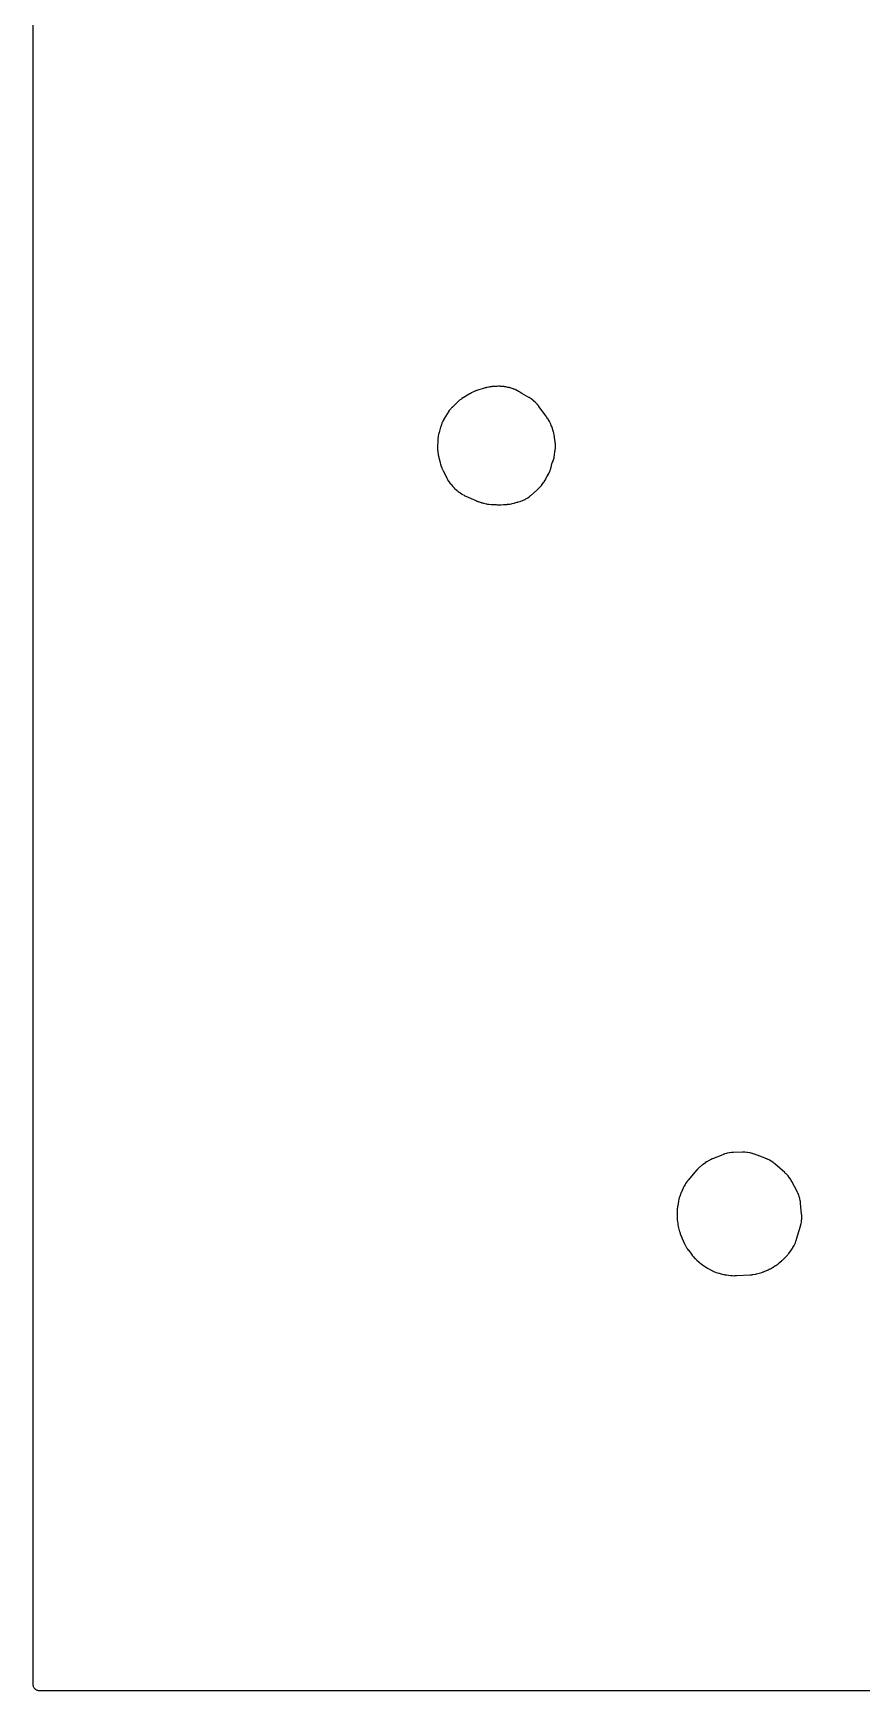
# Model space of a CAD drawing. Header units: millimetres. Extents: x 0 to 300, y 0 to 300.
# Drawn here: x -0.1 to 75, y -0.1 to 150 of the extents above; entities that cross this region are included whole.
import ezdxf

# ---------------------------------------------------------------- set-up
doc = ezdxf.new("R2010")
doc.units = ezdxf.units.MM
doc.layers.add('CUT', color=7, linetype='CONTINUOUS')

msp = doc.modelspace()

# ---------------------------------------------------------------- linework, layer by layer
at = {"layer": 'CUT'}
msp.add_lwpolyline([(298.5625, -0.0625), (1.4375, -0.0625), (0.5522, -0.0625), (0.4788, -0.0589), (0.4206, -0.0503), (0.3635, -0.036), (0.3082, -0.0162), (0.255, 0.009), (0.2046, 0.0392), (0.1573, 0.0743), (0.1137, 0.1137), (0.0743, 0.1573), (0.0392, 0.2046), (0.009, 0.255), (-0.0162, 0.3082), (-0.036, 0.3635), (-0.0503, 0.4206), (-0.0589, 0.4788), (-0.0625, 0.5522), (-0.0625, 1.4375), (-0.0625, 298.5625)], dxfattribs=at)
for points in [[(37.0549, 110.3718), (37.3809, 109.7336), (37.3867, 109.7227), (37.4246, 109.6521), (37.4305, 109.6413), (37.4542, 109.5993), (37.4667, 109.5781), (37.55, 109.4436), (37.5777, 109.4028), (37.6717, 109.2757), (37.6867, 109.2562), (37.717, 109.2186), (37.7248, 109.2091), (37.7763, 109.1477), (37.7844, 109.1383), (37.9323, 108.9693), (37.9416, 108.959), (38.0023, 108.8927), (38.0118, 108.8826), (38.0492, 108.8436), (38.0689, 108.8241), (38.1992, 108.7003), (38.2197, 108.6817), (38.2605, 108.6464), (38.2711, 108.6374), (38.3404, 108.5802), (38.3512, 108.5715), (38.4932, 108.4596), (38.5031, 108.452), (38.5678, 108.4031), (38.5778, 108.3957), (38.6173, 108.3672), (38.6378, 108.353), (38.7711, 108.2649), (38.8138, 108.2391), (38.954, 108.1623), (38.9761, 108.1508), (39.0197, 108.1292), (39.031, 108.1238), (39.1043, 108.0893), (39.1157, 108.0842), (40.0146, 107.6849), (40.0278, 107.6792), (40.0549, 107.6679), (40.0982, 107.6485), (40.1129, 107.6422), (40.2088, 107.6024), (40.2236, 107.5965), (40.2818, 107.5741), (40.312, 107.5634), (40.5094, 107.4994), (40.54, 107.4903), (40.6002, 107.4743), (40.6157, 107.4703), (40.7167, 107.4463), (40.7323, 107.4428), (40.9667, 107.3935), (40.9829, 107.3903), (41.088, 107.3712), (41.1042, 107.3685), (41.1676, 107.3588), (41.2002, 107.3547), (41.4127, 107.3339), (41.4454, 107.3316), (41.5095, 107.3288), (41.526, 107.3283), (41.6328, 107.3267), (41.6492, 107.3266), (41.8126, 107.3286), (41.8337, 107.3258), (41.8492, 107.324), (41.9503, 107.3135), (41.9658, 107.3121), (42.0267, 107.3073), (42.0579, 107.3057), (42.2583, 107.3006), (42.3208, 107.3023), (42.5205, 107.318), (42.5517, 107.3213), (42.6122, 107.3293), (42.6276, 107.3315), (42.6741, 107.3389), (42.6985, 107.3392), (42.7115, 107.3395), (42.7956, 107.3423), (42.8085, 107.3428), (42.859, 107.3456), (42.8848, 107.3476), (43.05, 107.3639), (43.1013, 107.3712), (43.2622, 107.4012), (43.3127, 107.4129), (43.4726, 107.4573), (43.4974, 107.4648), (43.5455, 107.4804), (43.5578, 107.4846), (43.6372, 107.5123), (43.6494, 107.5167), (43.6549, 107.5187), (43.669, 107.5213), (43.6824, 107.524), (43.7694, 107.5421), (43.7828, 107.5451), (43.8348, 107.5572), (43.8613, 107.564), (44.03, 107.6114), (44.0819, 107.6286), (44.2456, 107.6912), (44.2709, 107.7016), (44.2923, 107.7109), (44.3163, 107.722), (44.4709, 107.7976), (44.4944, 107.8098), (44.5102, 107.8184), (44.5324, 107.8311), (44.6731, 107.9158), (44.7158, 107.9441), (44.8488, 108.0405), (44.8692, 108.056), (44.9085, 108.0871), (44.9184, 108.0951), (44.9826, 108.1482), (44.9924, 108.1565), (45.5162, 108.6093), (45.518, 108.6108), (45.5694, 108.6553), (45.5814, 108.6659), (45.6583, 108.736), (45.6699, 108.7469), (45.715, 108.7902), (45.7374, 108.813), (45.8793, 108.9649), (45.9006, 108.9889), (45.9407, 109.0367), (45.9508, 109.0491), (46.0155, 109.1306), (46.0253, 109.1432), (46.0915, 109.2313), (46.0994, 109.242), (46.1498, 109.3122), (46.1574, 109.3231), (46.1868, 109.3659), (46.2013, 109.3882), (46.2912, 109.5329), (46.3173, 109.5792), (46.3941, 109.7314), (46.4055, 109.7554), (46.4093, 109.7637), (46.4544, 109.8321), (46.4614, 109.843), (46.5063, 109.9143), (46.5131, 109.9253), (46.5391, 109.9688), (46.5519, 109.9913), (46.6311, 110.1373), (46.6538, 110.1838), (46.7191, 110.3341), (46.7377, 110.3824), (46.7906, 110.5398), (46.7983, 110.5646), (46.8123, 110.6132), (46.8158, 110.6257), (46.8374, 110.7071), (46.8406, 110.7196), (46.9121, 111.0149), (46.9671, 111.1532), (46.9727, 111.1678), (47.0078, 111.2631), (47.0131, 111.2779), (47.0326, 111.3357), (47.0419, 111.3656), (47.0962, 111.5584), (47.11, 111.6194), (47.1435, 111.8142), (47.1509, 111.8763), (47.1629, 112.0568), (47.1687, 112.0838), (47.1715, 112.0972), (47.1818, 112.15), (47.1864, 112.1771), (47.212, 112.3515), (47.2175, 112.4062), (47.227, 112.5798), (47.2274, 112.6348), (47.2208, 112.8109), (47.2192, 112.8384), (47.2147, 112.8919), (47.2134, 112.9056), (47.204, 112.9945), (47.2023, 113.0081), (47.1509, 113.4047), (47.1488, 113.419), (47.1345, 113.5121), (47.1321, 113.5264), (47.1221, 113.5821), (47.1163, 113.6105), (47.0742, 113.7939), (47.067, 113.822), (47.0517, 113.8765), (47.0476, 113.8904), (47.02, 113.9804), (47.0156, 113.9942), (46.8846, 114.3864), (46.8795, 114.4009), (46.8455, 114.4948), (46.8401, 114.5092), (46.8182, 114.565), (46.8063, 114.5933), (46.7252, 114.7727), (46.697, 114.8273), (46.6806, 114.8555), (46.6768, 114.8627), (46.6553, 114.899), (46.598, 114.9974), (46.5819, 115.0236), (46.5765, 115.0319), (46.575, 115.0343), (46.5584, 115.0607), (46.5247, 115.1113), (46.5159, 115.1241), (46.4577, 115.2069), (46.4486, 115.2195), (46.3765, 115.3165), (45.7276, 116.2073), (45.7186, 116.2194), (45.6591, 116.2969), (45.6498, 116.3088), (45.6129, 116.3544), (45.5934, 116.3773), (45.4649, 116.521), (45.4226, 116.5638), (45.2823, 116.6921), (45.256, 116.7138), (45.2189, 116.747), (45.1718, 116.785), (45.015, 116.8991), (44.9901, 116.9162), (44.9406, 116.9485), (44.9278, 116.9566), (44.8441, 117.0083), (44.8311, 117.0161), (44.1853, 117.3927), (43.8967, 117.5658), (43.8855, 117.5723), (43.8122, 117.6141), (43.8009, 117.6204), (43.7563, 117.6446), (43.7332, 117.6565), (43.5837, 117.7294), (43.5361, 117.7501), (43.4597, 117.7795), (43.4331, 117.7912), (43.3702, 117.8149), (43.1645, 117.8793), (43.1322, 117.8885), (43.0686, 117.9045), (43.0522, 117.9084), (42.9455, 117.9322), (42.929, 117.9357), (42.7317, 117.9739), (42.714, 117.9771), (42.5985, 117.9959), (42.5807, 117.9985), (42.511, 118.0077), (42.4752, 118.0114), (42.2418, 118.028), (42.2059, 118.0295), (42.1356, 118.0303), (42.1176, 118.0302), (42.0951, 118.0298), (42.0872, 118.0299), (42.0688, 118.0298), (41.9492, 118.0274), (41.9309, 118.0267), (41.5883, 118.0091), (41.5758, 118.0084), (41.4946, 118.0025), (41.4821, 118.0015), (41.4333, 117.9969), (41.4084, 117.9941), (41.2493, 117.9725), (41.1999, 117.9637), (41.0431, 117.9289), (41.0188, 117.923), (40.9715, 117.9104), (40.9594, 117.9071), (40.8811, 117.8845), (40.8691, 117.8809), (40.1055, 117.6432), (40.0938, 117.6394), (40.0182, 117.6142), (40.0065, 117.6102), (39.9613, 117.594), (39.9384, 117.5853), (39.7924, 117.5264), (39.7477, 117.5062), (39.607, 117.4355), (39.5853, 117.424), (39.5433, 117.4008), (39.5326, 117.3947), (39.4637, 117.3546), (39.4531, 117.3483), (39.4523, 117.3478), (39.4218, 117.3304), (39.4061, 117.3211), (38.8692, 116.9929), (38.8543, 116.9835), (38.758, 116.9207), (38.7434, 116.9108), (38.6867, 116.8714), (38.6583, 116.8504), (38.5515, 116.7664), (38.4778, 116.7085), (38.4506, 116.6859), (38.3989, 116.6401), (38.3858, 116.6282), (38.3019, 116.5494), (38.2892, 116.5371), (37.8981, 116.1476), (37.8892, 116.1386), (37.8321, 116.0793), (37.8235, 116.0701), (37.7899, 116.0337), (37.7871, 116.0305), (37.7708, 116.0128), (37.7538, 115.9935), (37.6476, 115.8675), (37.6161, 115.8268), (37.521, 115.6922), (37.5067, 115.6709), (37.4795, 115.6286), (37.4726, 115.6177), (37.4289, 115.5465), (37.4223, 115.5355), (37.1351, 115.0445), (37.1262, 115.0286), (37.0695, 114.9245), (37.0634, 114.9129), (37.0534, 114.8943), (37.0421, 114.8722), (36.9729, 114.7294), (36.9531, 114.684), (36.8958, 114.5359), (36.8874, 114.5126), (36.8718, 114.4668), (36.868, 114.455), (36.8436, 114.3783), (36.84, 114.3665), (36.84, 114.3663), (36.8391, 114.3636), (36.8337, 114.3461), (36.692, 113.8643), (36.6885, 113.8517), (36.6874, 113.8476), (36.6872, 113.8469), (36.6653, 113.7664), (36.6621, 113.7539), (36.65, 113.7052), (36.6443, 113.6802), (36.6115, 113.5188), (36.6034, 113.4681), (36.5845, 113.3045), (36.5821, 113.2789), (36.5784, 113.2289), (36.5777, 113.216), (36.5734, 113.1327), (36.5729, 113.1198), (36.5556, 112.5318), (36.5553, 112.5189), (36.5547, 112.4345), (36.5547, 112.4216), (36.5554, 112.3709), (36.5563, 112.3449), (36.5582, 112.312), (36.5583, 112.3075), (36.5593, 112.2818), (36.5692, 112.1174), (36.5745, 112.0662), (36.5984, 111.9032), (36.6027, 111.8779), (36.6121, 111.8285), (36.6147, 111.8159), (36.6321, 111.7342), (36.6349, 111.7217), (36.7772, 111.1184), (36.7816, 111.101), (36.8117, 110.9886), (36.8166, 110.9713), (36.8366, 110.9044), (36.8479, 110.8704), (36.928, 110.6519), (36.9413, 110.6186), (36.9692, 110.5546), (36.9766, 110.5382), (36.9834, 110.5238), (36.9888, 110.5114), (36.9964, 110.4948), (37.0469, 110.3881)], [(59.6431, 39.3265), (59.6534, 39.3138), (59.6945, 39.2648), (59.7163, 39.2403), (59.8618, 39.085), (59.8848, 39.0617), (59.931, 39.0175), (59.943, 39.0064), (60.0219, 38.9349), (60.0342, 38.924), (60.4435, 38.5732), (60.4559, 38.5629), (60.537, 38.497), (60.5496, 38.4871), (60.5994, 38.4488), (60.6254, 38.4299), (60.7976, 38.3118), (60.8246, 38.2943), (60.8782, 38.2616), (60.892, 38.2534), (60.9826, 38.2014), (60.9967, 38.1936), (61.3317, 38.0131), (61.3459, 38.0056), (61.4394, 37.9585), (61.4538, 37.9514), (61.5107, 37.9246), (61.5402, 37.9116), (61.7312, 37.8338), (61.7921, 37.8127), (61.9904, 37.7558), (62.0216, 37.7478), (62.0429, 37.7429), (62.2215, 37.682), (62.2828, 37.6647), (62.4821, 37.6197), (62.5134, 37.6135), (62.5747, 37.6031), (62.5904, 37.6006), (62.693, 37.5859), (62.7088, 37.5838), (63.0739, 37.5414), (63.0869, 37.54), (63.1712, 37.5321), (63.1842, 37.531), (63.235, 37.5273), (63.261, 37.526), (63.4303, 37.5211), (63.4563, 37.5209), (63.5072, 37.5216), (63.5203, 37.522), (63.6049, 37.525), (63.6179, 37.5257), (64.8624, 37.5979), (64.8793, 37.5991), (64.9891, 37.6086), (65.006, 37.6103), (65.0718, 37.6179), (65.1053, 37.6227), (65.3224, 37.6602), (65.3557, 37.6669), (65.4201, 37.6819), (65.4366, 37.6859), (65.5433, 37.7138), (65.5596, 37.7184), (65.9014, 37.8182), (65.9173, 37.8231), (66.0204, 37.8563), (66.0362, 37.8617), (66.0975, 37.8833), (66.1286, 37.8953), (66.3283, 37.9786), (66.3587, 37.9923), (66.4172, 38.0206), (66.4321, 38.0281), (66.4902, 38.0582), (66.5837, 38.1001), (66.5986, 38.107), (66.6564, 38.1348), (66.6855, 38.1498), (66.8724, 38.2526), (66.9008, 38.2693), (66.9551, 38.3032), (66.9689, 38.3121), (67.0579, 38.371), (67.0715, 38.3803), (67.0838, 38.3889), (67.095, 38.3955), (67.1088, 38.4039), (67.1624, 38.4376), (67.1894, 38.4555), (67.3615, 38.577), (67.3875, 38.5964), (67.4371, 38.6356), (67.4497, 38.6458), (67.4694, 38.6623), (67.4798, 38.6699), (67.4908, 38.6783), (67.5337, 38.7115), (67.5553, 38.729), (67.6909, 38.8443), (67.7314, 38.8822), (67.7862, 38.9384), (67.8998, 39.0385), (67.9118, 39.0494), (67.9888, 39.1211), (68.0005, 39.1322), (68.0455, 39.1765), (68.068, 39.1998), (68.2098, 39.355), (68.231, 39.3795), (68.271, 39.4284), (68.2811, 39.441), (68.3456, 39.5241), (68.3553, 39.5371), (68.5881, 39.8547), (68.598, 39.8686), (68.6607, 39.9595), (68.6702, 39.9737), (68.7063, 40.0293), (68.724, 40.0583), (68.832, 40.2474), (68.8623, 40.3082), (68.9483, 40.5083), (68.9608, 40.5399), (68.9835, 40.6023), (68.9891, 40.6183), (68.9896, 40.6199), (68.9999, 40.647), (69.0189, 40.701), (69.0236, 40.7148), (69.0531, 40.8053), (69.0574, 40.8193), (69.4126, 42.0092), (69.4167, 42.0232), (69.4416, 42.1149), (69.4453, 42.129), (69.4589, 42.1844), (69.4652, 42.2129), (69.501, 42.3967), (69.5094, 42.4545), (69.5174, 42.5384), (69.5273, 42.6386), (69.5301, 42.697), (69.5302, 42.8842), (69.5295, 42.9134), (69.5267, 42.9704), (69.5258, 42.985), (69.5189, 43.0797), (69.5177, 43.0942), (69.4219, 44.0765), (69.4203, 44.0908), (69.409, 44.184), (69.4071, 44.1983), (69.3989, 44.2542), (69.394, 44.2827), (69.3584, 44.4644), (69.3446, 44.5205), (69.3434, 44.5245), (69.3364, 44.5525), (69.2835, 44.728), (69.2641, 44.7826), (69.1935, 44.9545), (69.1819, 44.9811), (69.1579, 45.0324), (69.1515, 45.0454), (69.1095, 45.1298), (69.1029, 45.1427), (68.6253, 46.0464), (68.6187, 46.0585), (68.5751, 46.1366), (68.5683, 46.1486), (68.541, 46.1949), (68.5265, 46.2183), (68.4301, 46.3661), (68.398, 46.4108), (68.2899, 46.5472), (68.2538, 46.5887), (68.1321, 46.7164), (68.1126, 46.7359), (68.0738, 46.7731), (68.0637, 46.7825), (67.9977, 46.8429), (67.9874, 46.852), (67.9833, 46.8556), (67.0943, 47.6316), (67.084, 47.6403), (67.0166, 47.6965), (67.0062, 47.705), (66.9649, 47.7379), (66.9434, 47.7542), (66.8034, 47.8558), (66.7583, 47.8855), (66.6117, 47.9729), (66.5641, 47.9984), (66.4082, 48.0733), (66.3836, 48.0845), (66.3351, 48.1051), (66.3226, 48.1103), (66.2411, 48.1428), (66.2285, 48.1477), (65.2361, 48.5185), (65.2225, 48.5234), (65.1337, 48.5542), (65.12, 48.5588), (65.0661, 48.576), (65.0384, 48.5841), (64.8592, 48.632), (64.8027, 48.6442), (64.6222, 48.6742), (64.5648, 48.681), (64.3798, 48.6936), (64.3509, 48.6949), (64.2944, 48.696), (64.2799, 48.6961), (64.1859, 48.6957), (64.1714, 48.6955), (63.3535, 48.6724), (63.3403, 48.6719), (63.2545, 48.6676), (63.2413, 48.6668), (63.1897, 48.663), (63.1634, 48.6605), (62.9951, 48.6409), (62.9429, 48.6324), (62.7791, 48.5985), (62.7279, 48.5855), (62.5656, 48.5366), (62.5405, 48.5284), (62.4917, 48.5113), (62.4793, 48.5068), (62.3988, 48.4766), (62.3865, 48.4718), (61.4356, 48.0911), (61.4195, 48.0844), (61.3161, 48.0395), (61.3003, 48.0324), (61.239, 48.0036), (61.208, 47.988), (61.0099, 47.8806), (60.9798, 47.8632), (60.9223, 47.8276), (60.9077, 47.8182), (60.8135, 47.7561), (60.7992, 47.7464), (60.5863, 47.5968), (60.5832, 47.5947), (60.573, 47.5874), (60.5072, 47.5391), (60.4972, 47.5315), (60.4582, 47.5017), (60.4386, 47.486), (60.315, 47.3827), (60.2778, 47.349), (60.1633, 47.2357), (60.1458, 47.2177), (60.1124, 47.1818), (60.104, 47.1725), (60.0496, 47.1116), (60.0414, 47.1021), (59.2509, 46.1776), (59.2415, 46.1664), (59.1816, 46.0927), (59.1725, 46.0813), (59.1376, 46.0362), (59.1203, 46.0126), (59.013, 45.8592), (59.0088, 45.8524), (58.9898, 45.8251), (58.9591, 45.7762), (58.8683, 45.6147), (58.8547, 45.5892), (58.8295, 45.5387), (58.8232, 45.5257), (58.7831, 45.4407), (58.7771, 45.4275), (58.5976, 45.0209), (58.5907, 45.0046), (58.5474, 44.8983), (58.541, 44.8819), (58.517, 44.8174), (58.5056, 44.784), (58.4383, 44.5648), (58.4289, 44.5308), (58.4126, 44.4639), (58.4086, 44.4467), (58.406, 44.4341), (58.4026, 44.4201), (58.3987, 44.4028), (58.3748, 44.2898), (58.3714, 44.2723), (58.2934, 43.8394), (58.2909, 43.8242), (58.2756, 43.7246), (58.2734, 43.7093), (58.2676, 43.6632), (58.2654, 43.6467), (58.2623, 43.6164), (58.2467, 43.4192), (58.245, 43.3888), (58.2434, 43.3294), (58.2431, 43.3141), (58.2429, 43.2152), (58.243, 43.1999), (58.2547, 42.684), (58.2553, 42.6671), (58.2609, 42.5572), (58.262, 42.5403), (58.2672, 42.4745), (58.2709, 42.4409), (58.3006, 42.223), (58.3061, 42.1896), (58.3187, 42.1248), (58.3221, 42.1082), (58.3462, 42.0009), (58.3501, 41.9844), (58.4731, 41.4994), (58.4766, 41.4862), (58.5004, 41.4006), (58.5042, 41.3875), (58.5197, 41.3364), (58.5282, 41.3104), (58.5873, 41.143), (58.597, 41.1174), (58.6171, 41.0679), (58.6223, 41.0553), (58.6576, 40.9738), (58.6631, 40.9613), (58.9187, 40.4049), (58.9256, 40.3904), (58.9714, 40.2973), (58.9787, 40.283), (59.0077, 40.2278), (59.0233, 40.1999), (59.1295, 40.0216), (59.1466, 39.9946), (59.1813, 39.9428), (59.1903, 39.9297), (59.2504, 39.845), (59.2598, 39.8321), (59.5668, 39.4229), (59.5769, 39.4099)]]:
    msp.add_lwpolyline(points, close=True, dxfattribs=at)

doc.saveas('drawing.dxf')
